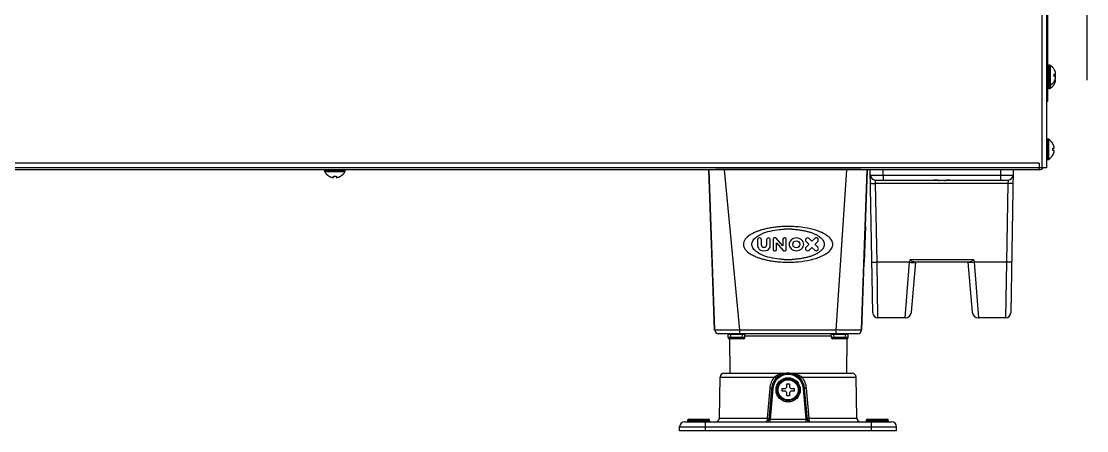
# Model space of a CAD drawing. Header units: millimetres. Extents: x -1319 to 3519, y -1539 to 2345.
# Drawn here: x -830.6 to -413.2, y -262.3 to -102 of the extents above; entities that cross this region are included whole.
import ezdxf

# ---------------------------------------------------------------- set-up
doc = ezdxf.new("R2010")
doc.units = ezdxf.units.MM
doc.header["$LTSCALE"] = 65.395
doc.layers.get('0').update_dxf_attribs({"linetype": 'CONTINUOUS'})

msp = doc.modelspace()

# ---------------------------------------------------------------- linework, layer by layer
at = {"linetype": 'Continuous'}
for p, q in [((-428.94, 960.17), (-428.94, -159.33)), ((-430.74, 948.22), (-430.74, -159.33)), ((-428.34, -133.33), (-428.34, 66.17)), ((-427.74, -119.13), (-427.94, -119.13)), ((-427.94, -119.13), (-427.94, -128.33)), ((-427.74, -119.13), (-427.74, -128.33)), ((-427.54, -119.19), (-427.54, -128.28)), ((-425.9, -120.83), (-425.86, -120.83)), ((-425.9, -122.63), (-425.35, -122.63)), ((-425.35, -123.63), (-425.9, -123.63)), ((-425.35, -124.83), (-425.59, -124.83)), ((-428.34, -128.33), (-428.94, -128.33)), ((-427.74, -127.13), (-427.94, -127.13)), ((-427.74, -128.33), (-427.94, -128.33)), ((-425.86, -125.43), (-425.9, -125.43)), ((-425.86, -126.63), (-425.9, -126.63)), ((-428.34, -133.33), (-428.94, -133.33)), ((-428.94, -133.53), (-428.87, -133.6)), ((-428.34, -148.13), (-428.54, -148.13)), ((-428.54, -148.13), (-428.54, -156.13)), ((-428.34, -148.13), (-428.34, -156.13)), ((-428.14, -148.19), (-428.14, -156.08)), ((-426.5, -149.83), (-426.46, -149.83)), ((-426.5, -151.63), (-425.95, -151.63)), ((-425.95, -152.63), (-426.5, -152.63)), ((-426.46, -154.43), (-426.5, -154.43)), ((-431.74, -157.53), (-1190.14, -157.53)), ((-431.74, -157.53), (-431.74, -159.33)), ((-428.34, -156.13), (-428.54, -156.13)), ((-431.74, -160.13), (-1191.94, -160.13)), ((-432.09, -159.33), (-1189.8, -159.33)), ((-703.74, -160.53), (-711.74, -160.53)), ((-711.74, -160.73), (-711.74, -160.53)), ((-703.74, -160.73), (-711.74, -160.73)), ((-703.8, -160.93), (-711.69, -160.93)), ((-710.04, -162.61), (-710.04, -162.58)), ((-708.24, -163.13), (-708.24, -162.58)), ((-707.24, -162.58), (-707.24, -163.13)), ((-705.44, -162.58), (-705.44, -162.61)), ((-703.74, -160.73), (-703.74, -160.53)), ((-560.44, -182.33), (-561.21, -160.13)), ((-558.92, -222.88), (-561.11, -160.13)), ((-558.64, -159.33), (-501.64, -159.33)), ((-549, -222.89), (-555.06, -160.13)), ((-511.32, -222.89), (-507.2, -160.13)), ((-501.36, -222.88), (-499.17, -160.13)), ((-499.85, -182.33), (-499.07, -160.13)), ((-496.96, -216.17), (-497.94, -160.13)), ((-492.91, -162.24), (-492.95, -160.13)), ((-492.91, -162.24), (-446.97, -162.24)), ((-492.91, -162.24), (-492.91, -164.13)), ((-446.94, -160.13), (-446.97, -162.24)), ((-446.97, -162.24), (-446.97, -164.13)), ((-441.94, -160.13), (-442.92, -216.17)), ((-432.09, -159.33), (-431.74, -159.33)), ((-428.94, -159.33), (-431.74, -159.33)), ((-431.74, -159.33), (-431.74, -160.13)), ((-495.91, -164.13), (-470.97, -164.13)), ((-495.85, -165.55), (-495.91, -164.13)), ((-444.04, -165.55), (-495.85, -165.55)), ((-495.31, -196.33), (-495.85, -165.55)), ((-468.91, -164.13), (-443.98, -164.13)), ((-444.04, -165.55), (-444.57, -196.33)), ((-443.98, -164.13), (-444.04, -165.55)), ((-560.34, -182.33), (-560.44, -182.33)), ((-559.95, -196.33), (-560.44, -182.33)), ((-499.85, -182.33), (-500.33, -196.33)), ((-499.85, -182.33), (-499.95, -182.33)), ((-542.11, -187.53), (-542.11, -189.84)), ((-540.63, -189.66), (-540.63, -187.53)), ((-538.6, -187.53), (-538.6, -189.66)), ((-537.12, -189.84), (-537.12, -187.53)), ((-535.98, -187.3), (-535.98, -191.36)), ((-535.18, -186.79), (-535.47, -186.79)), ((-532.25, -189.9), (-534.79, -186.97)), ((-532.17, -187.3), (-532.17, -189.87)), ((-531.41, -186.79), (-531.66, -186.79)), ((-530.9, -191.36), (-530.9, -187.3)), ((-520.87, -188.1), (-521.93, -187.04)), ((-519.74, -187.04), (-520.81, -188.1)), ((-560.09, -189.33), (-560.19, -189.33)), ((-535.47, -191.87), (-535.22, -191.87)), ((-534.71, -191.36), (-534.71, -188.79)), ((-534.64, -188.76), (-532.09, -191.69)), ((-531.7, -191.87), (-531.41, -191.87)), ((-523.13, -188.24), (-522.06, -189.3)), ((-522.06, -189.36), (-523.13, -190.42)), ((-521.93, -191.62), (-520.87, -190.56)), ((-520.81, -190.56), (-519.74, -191.62)), ((-519.61, -189.3), (-518.55, -188.24)), ((-518.55, -190.42), (-519.61, -189.36)), ((-500.19, -189.33), (-500.09, -189.33)), ((-482.52, -195.39), (-482.61, -196.33)), ((-457.36, -195.39), (-482.52, -195.39)), ((-457.36, -195.39), (-457.28, -196.33)), ((-559.95, -196.33), (-559.85, -196.33)), ((-559.02, -222.89), (-559.95, -196.33)), ((-501.26, -222.89), (-500.33, -196.33)), ((-500.43, -196.33), (-500.33, -196.33)), ((-482.61, -196.33), (-495.31, -196.33)), ((-494.96, -218.13), (-495.31, -196.33)), ((-484.31, -218.13), (-482.61, -196.33)), ((-481.82, -215.85), (-480.11, -196.33)), ((-459.24, -196.33), (-480.64, -196.33)), ((-459.77, -196.33), (-458.07, -215.85)), ((-444.57, -196.33), (-457.28, -196.33)), ((-457.28, -196.33), (-455.58, -218.13)), ((-444.57, -196.33), (-444.92, -218.13)), ((-484.3, -218.13), (-494.96, -218.13)), ((-444.92, -218.13), (-455.58, -218.13)), ((-502.86, -224.33), (-557.42, -224.33)), ((-553.62, -225.84), (-553.64, -224.58)), ((-552.64, -224.58), (-552.64, -224.33)), ((-552.64, -224.58), (-548.07, -224.58)), ((-552.62, -225.84), (-552.64, -224.58)), ((-549, -224.33), (-549, -222.88)), ((-511.32, -222.89), (-549, -222.89)), ((-548.12, -225.84), (-548.07, -224.58)), ((-548.07, -224.58), (-548.07, -224.33)), ((-547.12, -225.85), (-547.07, -224.57)), ((-513.19, -225.32), (-547.1, -225.32)), ((-513.16, -225.85), (-513.22, -224.57)), ((-512.22, -224.58), (-512.22, -224.33)), ((-512.22, -224.58), (-507.65, -224.58)), ((-512.16, -225.84), (-512.22, -224.58)), ((-511.32, -224.33), (-511.32, -222.88)), ((-507.67, -225.84), (-507.65, -224.58)), ((-507.65, -224.58), (-507.65, -224.33)), ((-506.67, -225.84), (-506.65, -224.58)), ((-547.62, -226.33), (-553.12, -226.33)), ((-553.12, -226.33), (-553.01, -239.83)), ((-548.12, -225.84), (-552.62, -225.84)), ((-552.62, -226.33), (-552.62, -225.84)), ((-548.12, -226.33), (-548.12, -225.84)), ((-507.17, -226.33), (-512.66, -226.33)), ((-507.67, -225.84), (-512.16, -225.84)), ((-512.16, -226.33), (-512.16, -225.84)), ((-507.67, -226.33), (-507.67, -225.84)), ((-507.16, -226.33), (-507.28, -239.83)), ((-557.06, -257.36), (-556.77, -241.3)), ((-556.77, -241.3), (-535.49, -241.3)), ((-555.28, -239.83), (-505.01, -239.83)), ((-524.79, -241.3), (-503.51, -241.3)), ((-503.23, -257.36), (-503.51, -241.3)), ((-537.34, -245.69), (-538.33, -257.36)), ((-536.62, -245.76), (-537.68, -257.92)), ((-536.12, -245.81), (-537.17, -257.83)), ((-536.12, -245.81), (-536.62, -245.76)), ((-532.44, -245.83), (-531.14, -245.83)), ((-532.44, -246.83), (-532.44, -245.83)), ((-531.14, -245.83), (-530.64, -245.33)), ((-530.64, -244.03), (-529.64, -244.03)), ((-530.64, -245.33), (-530.64, -244.03)), ((-529.64, -244.03), (-529.64, -245.33)), ((-529.64, -245.33), (-529.14, -245.83)), ((-529.14, -245.83), (-527.84, -245.83)), ((-527.84, -245.83), (-527.84, -246.83)), ((-524.16, -245.81), (-523.67, -245.76)), ((-523.11, -257.83), (-524.16, -245.81)), ((-522.6, -257.92), (-523.67, -245.76)), ((-521.95, -257.36), (-522.94, -245.69)), ((-531.14, -246.83), (-532.44, -246.83)), ((-530.64, -247.33), (-531.14, -246.83)), ((-530.64, -248.63), (-530.64, -247.33)), ((-529.64, -248.63), (-530.64, -248.63)), ((-529.14, -246.83), (-529.64, -247.33)), ((-529.64, -247.33), (-529.64, -248.63)), ((-527.84, -246.83), (-529.14, -246.83)), ((-569.39, -258.13), (-560.89, -258.13)), ((-569.39, -258.53), (-569.39, -258.13)), ((-569.39, -258.53), (-560.89, -258.53)), ((-569.09, -257.83), (-561.19, -257.83)), ((-560.89, -258.53), (-560.89, -258.13)), ((-557.06, -257.36), (-538.33, -257.36)), ((-537.17, -257.83), (-523.11, -257.83)), ((-537.17, -258.83), (-537.17, -257.83)), ((-523.11, -258.83), (-523.11, -257.83)), ((-521.95, -257.36), (-503.23, -257.36)), ((-499.39, -258.13), (-490.89, -258.13)), ((-499.39, -258.53), (-499.39, -258.13)), ((-499.39, -258.53), (-490.89, -258.53)), ((-499.09, -257.83), (-491.19, -257.83)), ((-490.89, -258.53), (-490.89, -258.13)), ((-572.64, -262.33), (-572.64, -260.83)), ((-487.64, -262.33), (-572.64, -262.33)), ((-570.64, -258.83), (-489.64, -258.83)), ((-562.64, -258.83), (-562.64, -262.33)), ((-562.64, -260.8), (-497.64, -260.8)), ((-497.64, -258.83), (-497.64, -262.33)), ((-487.64, -262.33), (-487.64, -260.83))]:
    msp.add_line(p, q, dxfattribs=at)
at = {"color": 1}
msp.add_line((-413.17, -24.99), (-413.17, -124.99), dxfattribs=at)
at = {"linetype": 'Continuous'}
for points in [[(-470.97, -164.13), (-470.73, -164.13), (-470.19, -164.13), (-469.94, -164.13)], [(-469.94, -164.13), (-469.72, -164.13), (-469.18, -164.13), (-468.91, -164.13)], [(-547.07, -224.57), (-547.06, -224.51), (-547.01, -224.42), (-546.92, -224.35), (-546.82, -224.33)], [(-513.47, -224.33), (-513.36, -224.35), (-513.28, -224.42), (-513.23, -224.51), (-513.22, -224.57)]]:
    msp.add_lwpolyline(points, dxfattribs=at)
for centre, radius in [((-526.89, -189.33), 1.37), ((-530.14, -246.33), 4.75), ((-530.14, -246.33), 4.25), ((-530.14, -246.33), 4), ((-530.14, -246.33), 3.95)]:
    msp.add_circle(centre, radius, dxfattribs=at)
for centre, radius, start, end in [((-427.94, -119.53), 0.4, 90, 180), ((-427.74, -119.53), 0.4, 59.6988, 90), ((-429.96, -123.33), 4.8, 31.4579, 59.6988), ((-429.95, -123.32), 4.75, 28.9687, 31.5341), ((-429.95, -123.32), 4.75, 28.0074, 28.9684), ((-429.65, -123.13), 3.79, 0.0089, 7.5987), ((-429.65, -123.13), 3.79, 352.4013, 359.9911), ((-429.95, -122.95), 4.75, 331.0316, 331.9926), ((-429.94, -123.31), 4.75, 26.6813, 28.0074), ((-429.94, -122.95), 4.75, 331.9926, 333.3187), ((-429.94, -123.31), 4.74, 25.5402, 26.6812), ((-429.94, -122.95), 4.74, 333.3188, 334.4598), ((-429.94, -123.31), 4.74, 24.5722, 25.5402), ((-429.94, -122.95), 4.74, 334.4598, 335.4278), ((-429.93, -123.31), 4.73, 23.3175, 24.5722), ((-429.93, -122.95), 4.73, 335.4278, 336.6825), ((-429.93, -124.51), 4.73, 22.5474, 23.369), ((-429.93, -123.31), 4.73, 22.5474, 23.3174), ((-429.93, -122.95), 4.73, 336.6826, 337.4526), ((-429.92, -123.3), 4.72, 21.0025, 22.5476), ((-429.92, -124.5), 4.72, 21.0025, 22.5476), ((-429.92, -122.96), 4.72, 337.4524, 338.9975), ((-429.91, -123.3), 4.72, 20.5181, 21.0023), ((-429.91, -124.5), 4.72, 20.5181, 21.0023), ((-429.91, -122.96), 4.72, 338.9977, 339.4819), ((-429.9, -123.3), 4.7, 18.4656, 20.5187), ((-429.9, -124.5), 4.7, 18.4656, 20.5187), ((-429.9, -122.96), 4.7, 339.4813, 341.5344), ((-429.88, -123.29), 4.68, 17.3773, 18.465), ((-429.88, -124.49), 4.68, 17.3773, 18.465), ((-429.88, -122.97), 4.68, 341.535, 342.6227), ((-429.87, -123.29), 4.67, 16.3949, 17.3772), ((-429.87, -124.49), 4.67, 16.3949, 17.3772), ((-429.87, -122.98), 4.67, 342.6228, 343.6051), ((-429.84, -123.28), 4.64, 14.3176, 16.3964), ((-429.84, -124.48), 4.64, 14.3176, 16.3964), ((-429.84, -122.98), 4.64, 343.6036, 345.6824), ((-427.34, -122.38), 2.01, 5.1401, 7.2744), ((-427.34, -122.38), 2.01, 352.7259, 354.7415), ((-427.34, -123.58), 2.01, 5.1401, 7.2744), ((-427.34, -123.88), 2.01, 5.2585, 7.2741), ((-427.34, -123.88), 2.01, 352.7256, 354.8598), ((-427.34, -125.08), 2.01, 5.2585, 7.2741), ((-427.31, -122.38), 1.98, 4.2856, 5.1372), ((-427.3, -122.38), 1.97, 3.0233, 4.286), ((-427.3, -122.38), 1.97, 355.3984, 356.7833), ((-427.32, -122.38), 1.98, 354.7442, 355.3991), ((-427.31, -123.58), 1.98, 4.2856, 5.1372), ((-427.3, -123.58), 1.97, 3.0233, 4.286), ((-427.32, -123.88), 1.98, 4.6009, 5.2558), ((-427.3, -123.88), 1.97, 3.2167, 4.6016), ((-427.3, -123.88), 1.97, 355.714, 356.9766), ((-427.31, -123.88), 1.98, 354.8627, 355.7144), ((-427.32, -125.08), 1.98, 4.6009, 5.2558), ((-427.3, -125.08), 1.97, 3.2167, 4.6016), ((-427.3, -125.08), 1.97, 355.714, 356.9766), ((-427.29, -122.38), 1.96, 1.9964, 3.0228), ((-427.28, -122.38), 1.95, 0.9261, 1.9964), ((-427.28, -122.38), 1.95, 358.8459, 0.9258), ((-427.29, -122.38), 1.96, 357.6234, 358.8455), ((-427.29, -122.38), 1.96, 356.7841, 357.6235), ((-427.29, -123.58), 1.96, 1.9964, 3.0228), ((-427.28, -123.58), 1.95, 0.9261, 1.9964), ((-427.28, -123.58), 1.95, 358.9438, 0.9258), ((-427.29, -123.58), 1.95, 357.6233, 358.9433), ((-427.29, -123.58), 1.96, 356.8511, 357.6236), ((-427.29, -123.88), 1.96, 2.3765, 3.2159), ((-427.29, -123.88), 1.95, 1.1545, 2.3767), ((-427.28, -123.88), 1.95, 0.1995, 1.1541), ((-427.28, -123.88), 1.95, 359.0741, 0.1995), ((-427.28, -123.88), 1.95, 358.0037, 359.0738), ((-427.29, -123.88), 1.96, 356.9771, 358.0037), ((-427.29, -125.08), 1.96, 2.3765, 3.2159), ((-427.29, -125.08), 1.95, 1.1545, 2.3767), ((-427.28, -125.08), 1.95, 0.1995, 1.1541), ((-427.28, -125.08), 1.95, 359.0741, 0.1995), ((-427.28, -125.08), 1.95, 358.0037, 359.0738), ((-427.29, -125.08), 1.96, 356.9771, 358.0037), ((-427.94, -126.73), 0.4, 180, 270), ((-427.94, -127.93), 0.4, 180, 270), ((-427.74, -126.73), 0.4, 270, 300.3012), ((-427.74, -127.93), 0.4, 270, 300.3012), ((-429.96, -122.93), 4.8, 300.3012, 328.5421), ((-429.96, -124.13), 4.8, 300.3012, 328.5421), ((-429.95, -122.94), 4.75, 328.4659, 331.0313), ((-429.95, -124.14), 4.75, 328.4659, 331.0313), ((-429.95, -124.15), 4.75, 331.0316, 331.9926), ((-429.94, -124.15), 4.75, 331.9926, 333.3187), ((-429.94, -124.15), 4.74, 333.3188, 334.4598), ((-429.94, -124.15), 4.74, 334.4598, 335.4278), ((-429.93, -124.15), 4.73, 335.4278, 336.6825), ((-429.93, -124.15), 4.73, 336.6826, 337.4526), ((-429.92, -124.16), 4.72, 337.4524, 338.9975), ((-429.91, -124.16), 4.72, 338.9977, 339.4819), ((-429.9, -124.16), 4.7, 339.4813, 341.5344), ((-429.88, -124.17), 4.68, 341.535, 342.6227), ((-429.87, -124.18), 4.67, 342.6228, 343.6051), ((-429.84, -124.18), 4.64, 343.6036, 345.6824), ((-427.34, -125.08), 2.01, 352.7256, 354.8598), ((-427.31, -125.08), 1.98, 354.8627, 355.7144), ((-430.14, -132.33), 1.8, 311.8866, 326.2055), ((-428.54, -148.53), 0.4, 90, 180), ((-428.34, -148.53), 0.4, 59.6988, 90), ((-430.56, -152.33), 4.8, 31.4579, 59.6988), ((-430.55, -152.32), 4.75, 28.9687, 31.5341), ((-430.55, -152.32), 4.75, 28.0074, 28.9684), ((-430.54, -152.31), 4.75, 26.6813, 28.0074), ((-430.54, -152.31), 4.74, 25.5402, 26.6812), ((-430.56, -151.93), 4.8, 300.3012, 328.5421), ((-430.25, -152.13), 3.79, 0.0089, 7.5987), ((-430.25, -152.13), 3.79, 352.4013, 359.9911), ((-430.55, -151.94), 4.75, 328.4659, 331.0313), ((-430.55, -151.95), 4.75, 331.0316, 331.9926), ((-430.54, -151.95), 4.75, 331.9926, 333.3187), ((-430.54, -151.95), 4.74, 333.3188, 334.4598), ((-430.54, -152.31), 4.74, 24.5722, 25.5402), ((-430.54, -151.95), 4.74, 334.4598, 335.4278), ((-430.53, -152.31), 4.73, 23.3175, 24.5722), ((-430.53, -151.95), 4.73, 335.4278, 336.6825), ((-430.53, -152.31), 4.73, 22.5474, 23.3174), ((-430.53, -151.95), 4.73, 336.6826, 337.4526), ((-430.52, -152.3), 4.72, 21.0025, 22.5476), ((-430.52, -151.96), 4.72, 337.4524, 338.9975), ((-430.51, -152.3), 4.72, 20.5181, 21.0023), ((-430.51, -151.96), 4.72, 338.9977, 339.4819), ((-430.5, -152.3), 4.7, 18.4656, 20.5187), ((-430.5, -151.96), 4.7, 339.4813, 341.5344), ((-430.48, -152.29), 4.68, 17.3773, 18.465), ((-430.48, -151.97), 4.68, 341.535, 342.6227), ((-430.47, -152.29), 4.67, 16.3949, 17.3772), ((-430.47, -151.98), 4.67, 342.6228, 343.6051), ((-430.44, -152.28), 4.64, 14.3176, 16.3964), ((-430.44, -151.98), 4.64, 343.6036, 345.6824), ((-427.94, -151.38), 2.01, 5.1401, 7.2744), ((-427.94, -151.38), 2.01, 352.7259, 354.7415), ((-427.94, -152.88), 2.01, 5.2585, 7.2741), ((-427.94, -152.88), 2.01, 352.7256, 354.8598), ((-427.91, -151.38), 1.98, 4.2856, 5.1372), ((-427.9, -151.38), 1.97, 3.0233, 4.286), ((-427.9, -151.38), 1.97, 355.3984, 356.7833), ((-427.92, -151.38), 1.98, 354.7442, 355.3991), ((-427.92, -152.88), 1.98, 4.6009, 5.2558), ((-427.9, -152.88), 1.97, 3.2167, 4.6016), ((-427.9, -152.88), 1.97, 355.714, 356.9766), ((-427.91, -152.88), 1.98, 354.8627, 355.7144), ((-427.89, -151.38), 1.96, 1.9964, 3.0228), ((-427.88, -151.38), 1.95, 0.9261, 1.9964), ((-427.88, -151.38), 1.95, 358.8459, 0.9258), ((-427.89, -151.38), 1.96, 357.6234, 358.8455), ((-427.89, -151.38), 1.96, 356.7841, 357.6235), ((-427.89, -152.88), 1.96, 2.3765, 3.2159), ((-427.89, -152.88), 1.95, 1.1545, 2.3767), ((-427.88, -152.88), 1.95, 0.1995, 1.1541), ((-427.88, -152.88), 1.95, 359.0741, 0.1995), ((-427.88, -152.88), 1.95, 358.0037, 359.0738), ((-427.89, -152.88), 1.96, 356.9771, 358.0037), ((-428.54, -155.73), 0.4, 180, 270), ((-428.34, -155.73), 0.4, 270, 300.3012), ((-711.34, -160.53), 0.4, 90, 180), ((-711.34, -160.73), 0.4, 180, 210.3012), ((-707.54, -158.51), 4.8, 210.3012, 238.5421), ((-707.56, -158.52), 4.75, 238.4659, 241.0313), ((-707.56, -158.53), 4.75, 241.0316, 241.9926), ((-707.56, -158.53), 4.75, 241.9926, 243.3187), ((-707.56, -158.53), 4.74, 243.3188, 244.4598), ((-707.74, -158.82), 3.79, 262.4013, 269.9911), ((-707.74, -158.82), 3.79, 270.0089, 277.5987), ((-707.92, -158.53), 4.74, 295.5402, 296.6812), ((-707.93, -158.53), 4.75, 296.6813, 298.0074), ((-707.93, -158.53), 4.75, 298.0074, 298.9684), ((-707.93, -158.52), 4.75, 298.9687, 301.5341), ((-707.94, -158.51), 4.8, 301.4579, 329.6988), ((-704.14, -160.53), 0.4, 0, 90), ((-704.14, -160.73), 0.4, 329.6988, 360), ((-495.91, -162.13), 2, 181, 269.9997), ((-443.98, -162.13), 2, 270, 359.0015), ((-432.09, -156.59), 2.74, 270.0259, 277.2949), ((-431.74, -158.33), 1.8, 270, 326.2028), ((-707.56, -158.54), 4.74, 244.4598, 245.4278), ((-707.56, -158.54), 4.73, 245.4278, 246.6825), ((-707.57, -158.55), 4.73, 246.6826, 247.4526), ((-707.57, -158.55), 4.72, 247.4524, 248.9975), ((-707.57, -158.56), 4.72, 248.9977, 249.4819), ((-707.58, -158.57), 4.7, 249.4813, 251.5344), ((-707.58, -158.59), 4.68, 251.535, 252.6227), ((-707.59, -158.6), 4.67, 252.6228, 253.6051), ((-707.6, -158.63), 4.64, 253.6036, 255.6824), ((-708.49, -161.14), 2.01, 262.7256, 264.8598), ((-708.49, -161.16), 1.98, 264.8627, 265.7144), ((-708.49, -161.17), 1.97, 265.714, 266.9766), ((-708.49, -161.18), 1.96, 266.9771, 268.0037), ((-708.49, -161.19), 1.95, 268.0037, 269.0738), ((-708.49, -161.19), 1.95, 269.0741, 270.1995), ((-708.49, -161.19), 1.95, 270.1995, 271.1541), ((-708.49, -161.19), 1.95, 271.1545, 272.3767), ((-708.49, -161.18), 1.96, 272.3765, 273.2159), ((-708.49, -161.17), 1.97, 273.2167, 274.6016), ((-708.49, -161.16), 1.98, 274.6009, 275.2558), ((-708.5, -161.14), 2.01, 275.2585, 277.2741), ((-706.99, -161.14), 2.01, 262.7259, 264.7415), ((-706.99, -161.16), 1.98, 264.7442, 265.3991), ((-706.99, -161.17), 1.97, 265.3984, 266.7833), ((-706.99, -161.18), 1.96, 266.7841, 267.6235), ((-706.99, -161.19), 1.96, 267.6234, 268.8455), ((-706.99, -161.19), 1.95, 268.8459, 270.9258), ((-706.99, -161.19), 1.95, 270.9261, 271.9964), ((-706.99, -161.18), 1.96, 271.9964, 273.0228), ((-706.99, -161.17), 1.97, 273.0233, 274.286), ((-706.99, -161.16), 1.98, 274.2856, 275.1372), ((-707, -161.14), 2.01, 275.1401, 277.2744), ((-707.89, -158.63), 4.64, 284.3176, 286.3964), ((-707.9, -158.6), 4.67, 286.3949, 287.3772), ((-707.9, -158.59), 4.68, 287.3773, 288.465), ((-707.91, -158.57), 4.7, 288.4656, 290.5187), ((-707.91, -158.56), 4.72, 290.5181, 291.0023), ((-707.92, -158.55), 4.72, 291.0025, 292.5476), ((-707.92, -158.55), 4.73, 292.5474, 293.3174), ((-707.92, -158.54), 4.73, 293.3175, 294.5722), ((-707.92, -158.54), 4.74, 294.5722, 295.5402), ((-469.42, -146.69), 17.7, 264.3054, 264.9034), ((-470.65, -144.74), 19.66, 275.1321, 276.138), ((-530.14, -216.93), 33.58, 87.5041, 92.4884), ((-530.14, -226.11), 43.78, 88.1051, 91.9045), ((-541.37, -187.53), 0.74, 0, 180.0001), ((-537.86, -187.53), 0.74, 0, 180), ((-535.47, -187.3), 0.508, 90, 180), ((-535.18, -187.3), 0.508, 41, 90), ((-531.66, -187.3), 0.508, 90, 180), ((-531.41, -187.3), 0.508, 0, 90), ((-522.53, -187.64), 0.846, 45, 225), ((-519.14, -187.64), 0.846, 315, 135.0003), ((-540.21, -189.84), 1.9, 180, 246.4218), ((-539.62, -188.48), 3.38, 246.4218, 293.5782), ((-539.79, -189.66), 0.846, 180, 262.3377), ((-539.62, -188.4), 2.11, 262.3377, 277.6624), ((-539.45, -189.66), 0.846, 277.6627, 360), ((-539.02, -189.84), 1.9, 293.5782, 360), ((-535.47, -191.36), 0.508, 180.0003, 270), ((-535.22, -191.36), 0.508, 270, 360), ((-534.67, -188.79), 0.0423, 41, 180), ((-532.21, -189.87), 0.0423, 220.9989, 360), ((-531.7, -191.36), 0.508, 221, 270), ((-531.41, -191.36), 0.508, 270, 0.0001), ((-522.53, -191.02), 0.846, 135, 315), ((-522.09, -189.33), 0.0423, 315, 44.9987), ((-520.84, -188.07), 0.0423, 225, 315), ((-520.84, -190.59), 0.0423, 45, 135), ((-519.14, -191.02), 0.846, 225.0006, 45), ((-519.58, -189.33), 0.0423, 135, 224.9987), ((-530.14, -161.75), 33.57, 267.3327, 272.6739), ((-530.14, -152.57), 43.76, 267.9356, 272.0555), ((-494.96, -216.13), 2, 181, 270), ((-484.31, -215.63), 2.5, 270, 355), ((-455.58, -215.63), 2.5, 185, 270), ((-444.92, -216.13), 2, 270, 359), ((-557.42, -222.83), 1.5, 182, 269.9994), ((-554.13, -225.33), 1, 62.1385, 90), ((-553.89, -224.58), 0.25, 1.0003, 90.0181), ((-506.4, -224.58), 0.25, 89.9879, 178.9997), ((-506.15, -225.33), 1, 90, 117.8615), ((-502.86, -222.83), 1.5, 270, 358), ((-553.12, -225.83), 0.5, 181, 269.998), ((-547.62, -225.83), 0.5, 270, 357.587), ((-512.66, -225.83), 0.5, 182.4136, 270), ((-507.17, -225.83), 0.5, 270.0028, 359), ((-555.28, -241.33), 1.5, 90, 179), ((-530.14, -246.33), 6.5, 5, 175), ((-530.14, -246.33), 6, 5, 175), ((-505.01, -241.33), 1.5, 1, 90), ((-569.69, -258.53), 0.3, 270, 360), ((-569.09, -258.13), 0.3, 90, 180), ((-561.19, -258.13), 0.3, 0, 90), ((-560.59, -258.53), 0.3, 180, 270), ((-558.55, -257.33), 1.5, 270, 359), ((-538.68, -257.83), 1, 269.9995, 355), ((-521.61, -257.83), 1, 185, 270), ((-501.73, -257.33), 1.5, 181, 270), ((-499.69, -258.53), 0.3, 270, 360), ((-499.09, -258.13), 0.3, 90, 180), ((-491.19, -258.13), 0.3, 0, 90), ((-490.59, -258.53), 0.3, 180, 270), ((-570.64, -260.83), 2, 90.0002, 180), ((-489.64, -260.83), 2, 0, 90)]:
    msp.add_arc(centre, radius, start, end, dxfattribs=at)
for points, knots in [([(-497.91, -162.17), (-497.91, -162.17), (-497.86, -162.18), (-497.8, -162.19), (-497.67, -162.2), (-497.51, -162.2), (-497.3, -162.21), (-497.05, -162.22), (-496.76, -162.22), (-496.3, -162.23), (-495.65, -162.24), (-494.8, -162.24), (-493.87, -162.24), (-493.23, -162.24), (-492.91, -162.24)], [0, 0, 0, 0, 0.00525, 0.01978, 0.043689, 0.076767, 0.118722, 0.169143, 0.227565, 0.293413, 0.444827, 0.617579, 0.805037, 1, 1, 1, 1]), ([(-446.97, -162.24), (-446.65, -162.24), (-446.01, -162.24), (-445.09, -162.24), (-444.23, -162.24), (-443.58, -162.23), (-443.12, -162.22), (-442.83, -162.22), (-442.58, -162.21), (-442.37, -162.2), (-442.21, -162.2), (-442.08, -162.19), (-442.03, -162.18), (-441.98, -162.17), (-441.98, -162.17)], [0, 0, 0, 0, 0.194963, 0.382421, 0.555173, 0.706587, 0.772435, 0.830857, 0.881278, 0.923233, 0.956311, 0.98022, 0.99475, 1, 1, 1, 1]), ([(-497.85, -165.48), (-497.85, -165.49), (-497.83, -165.5), (-497.78, -165.51), (-497.67, -165.52), (-497.49, -165.54), (-497.24, -165.55), (-496.95, -165.55), (-496.47, -165.56), (-496.1, -165.56), (-495.85, -165.55)], [0, 0, 0, 0, 0.007007, 0.022204, 0.079649, 0.172027, 0.296053, 0.44694, 0.619028, 1, 1, 1, 1]), ([(-471.17, -164.3), (-471.5, -164.27), (-472.12, -164.19), (-472.74, -164.13), (-473.05, -164.13)], [0, 0, 0, 0, 0.516237, 1, 1, 1, 1]), ([(-470.97, -164.13), (-470.89, -164.13), (-470.55, -164.13), (-470.2, -164.13), (-469.94, -164.13)], [0, 0, 0, 0, 0.245786, 1, 1, 1, 1]), ([(-469.94, -164.13), (-469.85, -164.13), (-469.51, -164.13), (-469.17, -164.13), (-468.91, -164.13)], [0, 0, 0, 0, 0.252922, 1, 1, 1, 1]), ([(-466.84, -164.13), (-467.12, -164.13), (-467.69, -164.18), (-468.25, -164.25), (-468.55, -164.28)], [0, 0, 0, 0, 0.484316, 1, 1, 1, 1]), ([(-442.04, -165.48), (-442.04, -165.49), (-442.05, -165.5), (-442.1, -165.51), (-442.21, -165.52), (-442.39, -165.54), (-442.64, -165.55), (-442.94, -165.55), (-443.41, -165.56), (-443.78, -165.56), (-444.04, -165.55)], [0, 0, 0, 0, 0.007007, 0.022204, 0.079649, 0.172027, 0.296053, 0.44694, 0.619028, 1, 1, 1, 1]), ([(-531.59, -182.35), (-532.09, -182.37), (-533.3, -182.43), (-535.15, -182.61), (-536.81, -182.85), (-538.03, -183.08), (-538.89, -183.26), (-539.71, -183.47), (-540.39, -183.65), (-540.8, -183.78), (-540.93, -183.82)], [0, 0, 0, 0, 0.157659, 0.382572, 0.58963, 0.685921, 0.777243, 0.866283, 0.955457, 1, 1, 1, 1]), ([(-540.92, -185.44), (-540.75, -185.36), (-539.57, -184.81), (-537.1, -184.03), (-534.12, -183.54), (-532.23, -183.41), (-531.6, -183.38)], [0, 0, 0, 0, 0.057408, 0.407118, 0.80488, 1, 1, 1, 1]), ([(-519.35, -183.82), (-520.03, -183.61), (-522.22, -183.02), (-525.35, -182.54), (-527.8, -182.38), (-528.69, -182.35)], [0, 0, 0, 0, 0.222615, 0.719095, 1, 1, 1, 1]), ([(-528.68, -183.38), (-528.37, -183.39), (-527.49, -183.44), (-526.08, -183.58), (-524.74, -183.79), (-523.75, -183.99), (-523.06, -184.15), (-522.39, -184.32), (-521.51, -184.58), (-520.49, -184.93), (-519.72, -185.27), (-519.37, -185.44)], [0, 0, 0, 0, 0.096488, 0.276509, 0.442355, 0.519536, 0.592779, 0.664239, 0.735865, 0.878106, 1, 1, 1, 1]), ([(-543.37, -184.75), (-543.45, -184.78), (-543.99, -185.04), (-545.29, -185.75), (-546.97, -187.06), (-547.64, -188.63), (-547.64, -189.33)], [0, 0, 0, 0, 0.04125, 0.275012, 0.678544, 1, 1, 1, 1]), ([(-544.32, -189.33), (-544.32, -189.11), (-544.26, -188.63), (-543.95, -187.89), (-543.6, -187.43), (-543.39, -187.2)], [0, 0, 0, 0, 0.282762, 0.599317, 1, 1, 1, 1]), ([(-543.39, -187.2), (-543.17, -186.96), (-542.41, -186.27), (-541.54, -185.75), (-540.92, -185.44)], [0, 0, 0, 0, 0.313765, 1, 1, 1, 1]), ([(-540.93, -183.82), (-541.33, -183.94), (-542.15, -184.22), (-542.96, -184.56), (-543.37, -184.75)], [0, 0, 0, 0, 0.48085, 1, 1, 1, 1]), ([(-528.65, -187.37), (-528.74, -187.43), (-529.09, -187.7), (-529.58, -188.33), (-529.74, -189), (-529.74, -189.33)], [0, 0, 0, 0, 0.13782, 0.577461, 1, 1, 1, 1]), ([(-524.03, -189.33), (-524.03, -189), (-524.19, -188.33), (-524.84, -187.5), (-525.78, -186.96), (-526.89, -186.77), (-527.88, -186.94), (-528.44, -187.23), (-528.65, -187.37)], [0, 0, 0, 0, 0.162094, 0.330751, 0.508275, 0.691811, 0.875347, 1, 1, 1, 1]), ([(-519.37, -185.44), (-519.32, -185.46), (-518.9, -185.67), (-518.02, -186.18), (-517.26, -186.78), (-516.89, -187.19)], [0, 0, 0, 0, 0.051563, 0.465079, 1, 1, 1, 1]), ([(-516.92, -184.74), (-517.1, -184.66), (-517.9, -184.31), (-518.71, -184.02), (-519.35, -183.82)], [0, 0, 0, 0, 0.227638, 1, 1, 1, 1]), ([(-512.64, -189.33), (-512.64, -189.07), (-512.72, -188.51), (-513.27, -187.29), (-514.69, -185.91), (-516.13, -185.11), (-516.92, -184.74)], [0, 0, 0, 0, 0.1198, 0.254861, 0.60223, 1, 1, 1, 1]), ([(-516.89, -187.19), (-516.77, -187.33), (-516.28, -187.95), (-515.96, -188.74), (-515.96, -189.33)], [0, 0, 0, 0, 0.241033, 1, 1, 1, 1]), ([(-547.64, -189.33), (-547.64, -190.03), (-546.97, -191.6), (-545.29, -192.91), (-544.02, -193.61), (-543.5, -193.85), (-543.45, -193.88)], [0, 0, 0, 0, 0.325823, 0.734844, 0.971786, 1, 1, 1, 1]), ([(-543.43, -191.43), (-543.63, -191.2), (-543.95, -190.75), (-544.26, -190.03), (-544.32, -189.56), (-544.32, -189.33)], [0, 0, 0, 0, 0.386646, 0.710619, 1, 1, 1, 1]), ([(-540.85, -193.26), (-541.5, -192.94), (-542.41, -192.4), (-543.2, -191.68), (-543.43, -191.43)], [0, 0, 0, 0, 0.682017, 1, 1, 1, 1]), ([(-529.74, -189.33), (-529.74, -189.66), (-529.58, -190.33), (-529.08, -190.97), (-528.72, -191.25), (-528.61, -191.32)], [0, 0, 0, 0, 0.414827, 0.846454, 1, 1, 1, 1]), ([(-528.61, -191.32), (-528.42, -191.45), (-527.87, -191.72), (-526.89, -191.89), (-525.78, -191.7), (-524.84, -191.16), (-524.19, -190.33), (-524.03, -189.66), (-524.03, -189.33)], [0, 0, 0, 0, 0.11837, 0.303224, 0.488077, 0.666875, 0.836743, 1, 1, 1, 1]), ([(-516.86, -191.43), (-517.23, -191.86), (-518.01, -192.47), (-518.92, -193), (-519.37, -193.22), (-519.44, -193.25)], [0, 0, 0, 0, 0.530253, 0.926618, 1, 1, 1, 1]), ([(-515.96, -189.33), (-515.96, -189.93), (-516.27, -190.69), (-516.74, -191.3), (-516.86, -191.43)], [0, 0, 0, 0, 0.777282, 1, 1, 1, 1]), ([(-516.84, -193.88), (-516.07, -193.53), (-514.67, -192.73), (-513.27, -191.37), (-512.72, -190.15), (-512.64, -189.59), (-512.64, -189.33)], [0, 0, 0, 0, 0.38951, 0.741645, 0.87856, 1, 1, 1, 1]), ([(-543.45, -193.88), (-543.01, -194.08), (-542.15, -194.44), (-541.26, -194.74), (-540.83, -194.87)], [0, 0, 0, 0, 0.515491, 1, 1, 1, 1]), ([(-531.71, -195.28), (-532.29, -195.25), (-534.15, -195.11), (-537.1, -194.63), (-539.54, -193.86), (-540.7, -193.32), (-540.85, -193.26)], [0, 0, 0, 0, 0.187834, 0.593214, 0.949621, 1, 1, 1, 1]), ([(-540.83, -194.87), (-540.73, -194.9), (-540.36, -195.02), (-539.71, -195.2), (-538.89, -195.4), (-538.03, -195.58), (-536.81, -195.81), (-535.15, -196.06), (-533.34, -196.23), (-532.17, -196.29), (-531.71, -196.3)], [0, 0, 0, 0, 0.034698, 0.126018, 0.217202, 0.310723, 0.409331, 0.621374, 0.851702, 1, 1, 1, 1]), ([(-519.44, -193.25), (-519.77, -193.41), (-520.52, -193.74), (-521.51, -194.09), (-522.39, -194.34), (-523.06, -194.52), (-523.75, -194.67), (-524.74, -194.87), (-526.08, -195.08), (-527.46, -195.21), (-528.3, -195.26), (-528.58, -195.28)], [0, 0, 0, 0, 0.116158, 0.261112, 0.334104, 0.406927, 0.481566, 0.560219, 0.729227, 0.912681, 1, 1, 1, 1]), ([(-528.57, -196.3), (-527.72, -196.27), (-525.31, -196.11), (-522.26, -195.64), (-520.09, -195.07), (-519.45, -194.87)], [0, 0, 0, 0, 0.274518, 0.782934, 1, 1, 1, 1]), ([(-519.45, -194.87), (-518.78, -194.66), (-517.9, -194.35), (-517.05, -193.98), (-516.84, -193.88)], [0, 0, 0, 0, 0.755976, 1, 1, 1, 1]), ([(-480.64, -196.33), (-480.79, -196.33), (-481.1, -196.24), (-481.55, -196.01), (-482.03, -195.71), (-482.36, -195.5), (-482.52, -195.39)], [0, 0, 0, 0, 0.201194, 0.446141, 0.71698, 1, 1, 1, 1]), ([(-457.36, -195.39), (-457.53, -195.5), (-457.85, -195.71), (-458.34, -196.01), (-458.79, -196.24), (-459.1, -196.33), (-459.24, -196.33)], [0, 0, 0, 0, 0.28302, 0.553859, 0.798807, 1, 1, 1, 1]), ([(-497.31, -196.26), (-497.31, -196.27), (-497.3, -196.28), (-497.25, -196.29), (-497.13, -196.31), (-496.95, -196.32), (-496.71, -196.33), (-496.41, -196.34), (-495.94, -196.34), (-495.57, -196.34), (-495.31, -196.33)], [0, 0, 0, 0, 0.007007, 0.022204, 0.079649, 0.172027, 0.296053, 0.44694, 0.619028, 1, 1, 1, 1]), ([(-482.61, -196.33), (-482.19, -196.37), (-481.48, -196.42), (-480.76, -196.46), (-480.45, -196.46)], [0, 0, 0, 0, 0.577348, 1, 1, 1, 1]), ([(-480.45, -196.46), (-480.43, -196.46), (-480.35, -196.46), (-480.26, -196.45), (-480.2, -196.45)], [0, 0, 0, 0, 0.307707, 1, 1, 1, 1]), ([(-480.2, -196.45), (-480.18, -196.45), (-480.16, -196.44), (-480.12, -196.43), (-480.12, -196.42)], [0, 0, 0, 0, 0.70665, 1, 1, 1, 1]), ([(-459.68, -196.45), (-459.7, -196.45), (-459.73, -196.44), (-459.77, -196.43), (-459.77, -196.42)], [0, 0, 0, 0, 0.70665, 1, 1, 1, 1]), ([(-459.43, -196.46), (-459.46, -196.46), (-459.54, -196.46), (-459.62, -196.45), (-459.68, -196.45)], [0, 0, 0, 0, 0.307707, 1, 1, 1, 1]), ([(-457.28, -196.33), (-457.69, -196.37), (-458.41, -196.42), (-459.13, -196.46), (-459.43, -196.46)], [0, 0, 0, 0, 0.577348, 1, 1, 1, 1]), ([(-442.57, -196.26), (-442.57, -196.27), (-442.59, -196.28), (-442.64, -196.29), (-442.75, -196.31), (-442.93, -196.32), (-443.18, -196.33), (-443.48, -196.34), (-443.95, -196.34), (-444.32, -196.34), (-444.57, -196.33)], [0, 0, 0, 0, 0.007007, 0.022204, 0.079649, 0.172027, 0.296053, 0.44694, 0.619028, 1, 1, 1, 1]), ([(-549, -222.88), (-549.64, -222.89), (-550.91, -222.91), (-552.75, -222.93), (-554.2, -222.94), (-555.28, -222.94), (-556, -222.94), (-556.65, -222.94), (-557.23, -222.94), (-557.72, -222.93), (-558.14, -222.93), (-558.43, -222.92), (-558.62, -222.91), (-558.72, -222.91), (-558.81, -222.9), (-558.87, -222.9), (-558.9, -222.89), (-558.92, -222.89), (-558.92, -222.88)], [0, 0, 0, 0, 0.195063, 0.382654, 0.555578, 0.634412, 0.707121, 0.773005, 0.831421, 0.881814, 0.923704, 0.9567, 0.969766, 0.980506, 0.988896, 0.994923, 0.998594, 1, 1, 1, 1]), ([(-553.64, -224.58), (-553.64, -224.57), (-553.63, -224.58), (-553.62, -224.57), (-553.59, -224.58), (-553.56, -224.57), (-553.52, -224.57), (-553.44, -224.57), (-553.34, -224.57), (-553.19, -224.57), (-552.95, -224.58), (-552.77, -224.58), (-552.64, -224.58)], [0, 0, 0, 0, 0.004834, 0.019234, 0.043054, 0.076118, 0.118077, 0.168505, 0.292893, 0.444393, 0.617261, 1, 1, 1, 1]), ([(-548.07, -224.58), (-547.94, -224.58), (-547.75, -224.57), (-547.52, -224.57), (-547.37, -224.57), (-547.26, -224.57), (-547.19, -224.57), (-547.14, -224.57), (-547.11, -224.57), (-547.09, -224.57), (-547.08, -224.57), (-547.07, -224.57), (-547.07, -224.57)], [0, 0, 0, 0, 0.382597, 0.55545, 0.707009, 0.831435, 0.881909, 0.923896, 0.956951, 0.980797, 0.995205, 1, 1, 1, 1]), ([(-513.22, -224.57), (-513.22, -224.57), (-513.21, -224.57), (-513.2, -224.57), (-513.17, -224.57), (-513.14, -224.57), (-513.1, -224.57), (-513.02, -224.57), (-512.92, -224.57), (-512.77, -224.57), (-512.53, -224.57), (-512.35, -224.58), (-512.22, -224.58)], [0, 0, 0, 0, 0.004795, 0.019204, 0.043051, 0.076106, 0.118094, 0.16857, 0.292995, 0.444555, 0.617408, 1, 1, 1, 1]), ([(-501.36, -222.88), (-501.36, -222.89), (-501.39, -222.89), (-501.41, -222.89), (-501.48, -222.9), (-501.56, -222.9), (-501.67, -222.9), (-501.86, -222.91), (-502.15, -222.91), (-502.56, -222.92), (-503.07, -222.92), (-503.65, -222.92), (-504.3, -222.92), (-505.02, -222.92), (-506.1, -222.92), (-507.56, -222.91), (-509.4, -222.9), (-510.67, -222.89), (-511.32, -222.88)], [0, 0, 0, 0, 0.001308, 0.004952, 0.010972, 0.019365, 0.030117, 0.043199, 0.076234, 0.118163, 0.168589, 0.227028, 0.292922, 0.365629, 0.444454, 0.617351, 0.804928, 1, 1, 1, 1]), ([(-507.65, -224.58), (-507.52, -224.58), (-507.33, -224.58), (-507.1, -224.57), (-506.95, -224.57), (-506.84, -224.57), (-506.77, -224.57), (-506.73, -224.57), (-506.69, -224.58), (-506.67, -224.57), (-506.66, -224.58), (-506.65, -224.57), (-506.65, -224.58)], [0, 0, 0, 0, 0.382744, 0.55561, 0.707108, 0.831497, 0.881926, 0.923885, 0.956947, 0.980765, 0.995163, 1, 1, 1, 1]), ([(-552.62, -225.84), (-552.74, -225.84), (-552.93, -225.84), (-553.16, -225.84), (-553.31, -225.84), (-553.42, -225.84), (-553.49, -225.84), (-553.54, -225.84), (-553.57, -225.84), (-553.59, -225.84), (-553.61, -225.84), (-553.62, -225.84), (-553.62, -225.84)], [0, 0, 0, 0, 0.382667, 0.555493, 0.706962, 0.83134, 0.881772, 0.92374, 0.956817, 0.980658, 0.995091, 1, 1, 1, 1]), ([(-547.12, -225.85), (-547.12, -225.85), (-547.13, -225.85), (-547.14, -225.85), (-547.17, -225.85), (-547.2, -225.85), (-547.24, -225.85), (-547.31, -225.85), (-547.42, -225.85), (-547.57, -225.85), (-547.81, -225.85), (-547.99, -225.84), (-548.12, -225.84)], [0, 0, 0, 0, 0.004909, 0.019313, 0.043185, 0.076278, 0.118231, 0.168683, 0.293078, 0.444524, 0.617359, 1, 1, 1, 1]), ([(-512.16, -225.84), (-512.29, -225.84), (-512.48, -225.85), (-512.71, -225.85), (-512.86, -225.85), (-512.97, -225.85), (-513.04, -225.85), (-513.09, -225.85), (-513.12, -225.85), (-513.14, -225.85), (-513.15, -225.85), (-513.16, -225.85), (-513.16, -225.85)], [0, 0, 0, 0, 0.382539, 0.555339, 0.706767, 0.831164, 0.881627, 0.923597, 0.956712, 0.980614, 0.995051, 1, 1, 1, 1]), ([(-506.67, -225.84), (-506.67, -225.84), (-506.68, -225.84), (-506.69, -225.84), (-506.72, -225.84), (-506.75, -225.84), (-506.79, -225.84), (-506.86, -225.84), (-506.97, -225.84), (-507.12, -225.84), (-507.36, -225.84), (-507.54, -225.84), (-507.67, -225.84)], [0, 0, 0, 0, 0.004898, 0.019333, 0.043182, 0.076264, 0.118231, 0.168661, 0.293038, 0.444507, 0.617333, 1, 1, 1, 1]), ([(-535.49, -241.3), (-536.02, -241.91), (-536.89, -243.3), (-537.28, -244.89), (-537.34, -245.69)], [0, 0, 0, 0, 0.498865, 1, 1, 1, 1]), ([(-530.14, -239.83), (-531.06, -239.83), (-532.94, -240.03), (-534.71, -240.77), (-535.49, -241.3)], [0, 0, 0, 0, 0.492402, 1, 1, 1, 1]), ([(-535.49, -241.3), (-535.41, -241.38), (-535.27, -241.52), (-535.09, -241.71), (-534.99, -241.85), (-534.95, -241.92), (-534.95, -241.95), (-534.95, -241.96)], [0, 0, 0, 0, 0.384637, 0.700408, 0.910354, 0.969051, 1, 1, 1, 1]), ([(-524.79, -241.3), (-525.57, -240.77), (-527.34, -240.03), (-529.22, -239.83), (-530.14, -239.83)], [0, 0, 0, 0, 0.50764, 1, 1, 1, 1]), ([(-524.79, -241.3), (-524.87, -241.38), (-525.02, -241.52), (-525.19, -241.71), (-525.3, -241.85), (-525.33, -241.92), (-525.34, -241.95), (-525.33, -241.96)], [0, 0, 0, 0, 0.384641, 0.700416, 0.910359, 0.969053, 1, 1, 1, 1]), ([(-522.94, -245.69), (-523.01, -244.89), (-523.4, -243.3), (-524.26, -241.91), (-524.79, -241.3)], [0, 0, 0, 0, 0.501138, 1, 1, 1, 1]), ([(-537.34, -245.69), (-537.25, -245.7), (-537.11, -245.72), (-536.93, -245.73), (-536.83, -245.74), (-536.74, -245.75), (-536.68, -245.76), (-536.65, -245.76), (-536.63, -245.76), (-536.62, -245.76), (-536.62, -245.76), (-536.62, -245.76)], [0, 0, 0, 0, 0.401029, 0.573779, 0.721668, 0.840909, 0.928491, 0.959571, 0.981919, 0.995424, 1, 1, 1, 1]), ([(-522.94, -245.69), (-523.04, -245.7), (-523.18, -245.72), (-523.35, -245.73), (-523.46, -245.74), (-523.54, -245.75), (-523.6, -245.76), (-523.63, -245.76), (-523.65, -245.76), (-523.66, -245.76), (-523.67, -245.76), (-523.67, -245.76)], [0, 0, 0, 0, 0.401022, 0.573772, 0.72166, 0.840902, 0.928486, 0.959567, 0.981916, 0.995423, 1, 1, 1, 1]), ([(-538.33, -257.36), (-538.34, -257.55), (-538.36, -257.9), (-538.42, -258.31), (-538.5, -258.57), (-538.55, -258.71), (-538.6, -258.8), (-538.66, -258.83), (-538.68, -258.83)], [0, 0, 0, 0, 0.365305, 0.676859, 0.798696, 0.892795, 0.958171, 1, 1, 1, 1]), ([(-538.33, -257.36), (-538.24, -257.37), (-538.1, -257.38), (-537.94, -257.39), (-537.84, -257.4), (-537.75, -257.41), (-537.7, -257.42), (-537.67, -257.42), (-537.65, -257.42), (-537.64, -257.43), (-537.64, -257.43), (-537.64, -257.43)], [0, 0, 0, 0, 0.403048, 0.57574, 0.7232, 0.841862, 0.928895, 0.959763, 0.981959, 0.995385, 1, 1, 1, 1]), ([(-537.68, -257.92), (-537.68, -257.92), (-537.65, -257.91), (-537.64, -257.91), (-537.58, -257.9), (-537.5, -257.89), (-537.35, -257.86), (-537.24, -257.84), (-537.17, -257.83)], [0, 0, 0, 0, 0.019871, 0.078461, 0.172907, 0.298861, 0.622704, 1, 1, 1, 1]), ([(-523.11, -257.83), (-523.05, -257.84), (-522.93, -257.86), (-522.79, -257.89), (-522.7, -257.9), (-522.64, -257.91), (-522.63, -257.91), (-522.6, -257.92), (-522.6, -257.92)], [0, 0, 0, 0, 0.377296, 0.701139, 0.827093, 0.921539, 0.980129, 1, 1, 1, 1]), ([(-521.95, -257.36), (-522.05, -257.37), (-522.18, -257.38), (-522.35, -257.39), (-522.45, -257.4), (-522.53, -257.41), (-522.58, -257.42), (-522.62, -257.42), (-522.63, -257.42), (-522.64, -257.43), (-522.65, -257.43), (-522.65, -257.43)], [0, 0, 0, 0, 0.403063, 0.575758, 0.723218, 0.841876, 0.928905, 0.95977, 0.981964, 0.995387, 1, 1, 1, 1]), ([(-521.61, -258.83), (-521.63, -258.83), (-521.68, -258.8), (-521.73, -258.71), (-521.79, -258.57), (-521.86, -258.31), (-521.92, -257.9), (-521.95, -257.55), (-521.95, -257.36)], [0, 0, 0, 0, 0.041829, 0.107205, 0.201304, 0.323141, 0.634695, 1, 1, 1, 1]), ([(-572.64, -260.83), (-572.64, -260.83), (-572.64, -260.83), (-572.63, -260.83), (-572.61, -260.83), (-572.58, -260.83), (-572.53, -260.83), (-572.44, -260.82), (-572.33, -260.82), (-572.2, -260.82), (-572.05, -260.82), (-571.8, -260.82), (-571.43, -260.81), (-570.93, -260.81), (-570.35, -260.81), (-569.69, -260.81), (-568.97, -260.8), (-567.88, -260.8), (-566.42, -260.8), (-564.57, -260.8), (-563.29, -260.8), (-562.64, -260.8)], [0, 0, 0, 0, 0.000314, 0.001223, 0.002731, 0.004838, 0.010846, 0.019237, 0.029992, 0.043082, 0.058476, 0.076141, 0.118095, 0.168544, 0.226998, 0.2929, 0.365608, 0.444429, 0.617316, 0.804901, 1, 1, 1, 1]), ([(-497.64, -260.8), (-496.99, -260.8), (-495.72, -260.8), (-493.86, -260.8), (-492.4, -260.8), (-491.32, -260.8), (-490.59, -260.81), (-489.94, -260.81), (-489.35, -260.81), (-488.85, -260.81), (-488.48, -260.82), (-488.23, -260.82), (-488.08, -260.82), (-487.95, -260.82), (-487.84, -260.82), (-487.76, -260.83), (-487.7, -260.83), (-487.67, -260.83), (-487.66, -260.83), (-487.65, -260.83), (-487.64, -260.83), (-487.64, -260.83)], [0, 0, 0, 0, 0.195099, 0.382684, 0.555571, 0.634392, 0.7071, 0.773002, 0.831456, 0.881905, 0.923859, 0.941524, 0.956918, 0.970008, 0.980763, 0.989154, 0.995162, 0.997269, 0.998777, 0.999686, 1, 1, 1, 1])]:
    msp.add_open_spline(points, degree=3, knots=knots, dxfattribs=at)
for points in [[(-469.94, -164.37), (-470.29, -164.37), (-470.64, -164.35), (-470.99, -164.32)], [(-468.89, -164.32), (-469.24, -164.35), (-469.59, -164.37), (-469.94, -164.37)]]:
    msp.add_open_spline(points, degree=3, dxfattribs=at)

doc.saveas('drawing.dxf')
